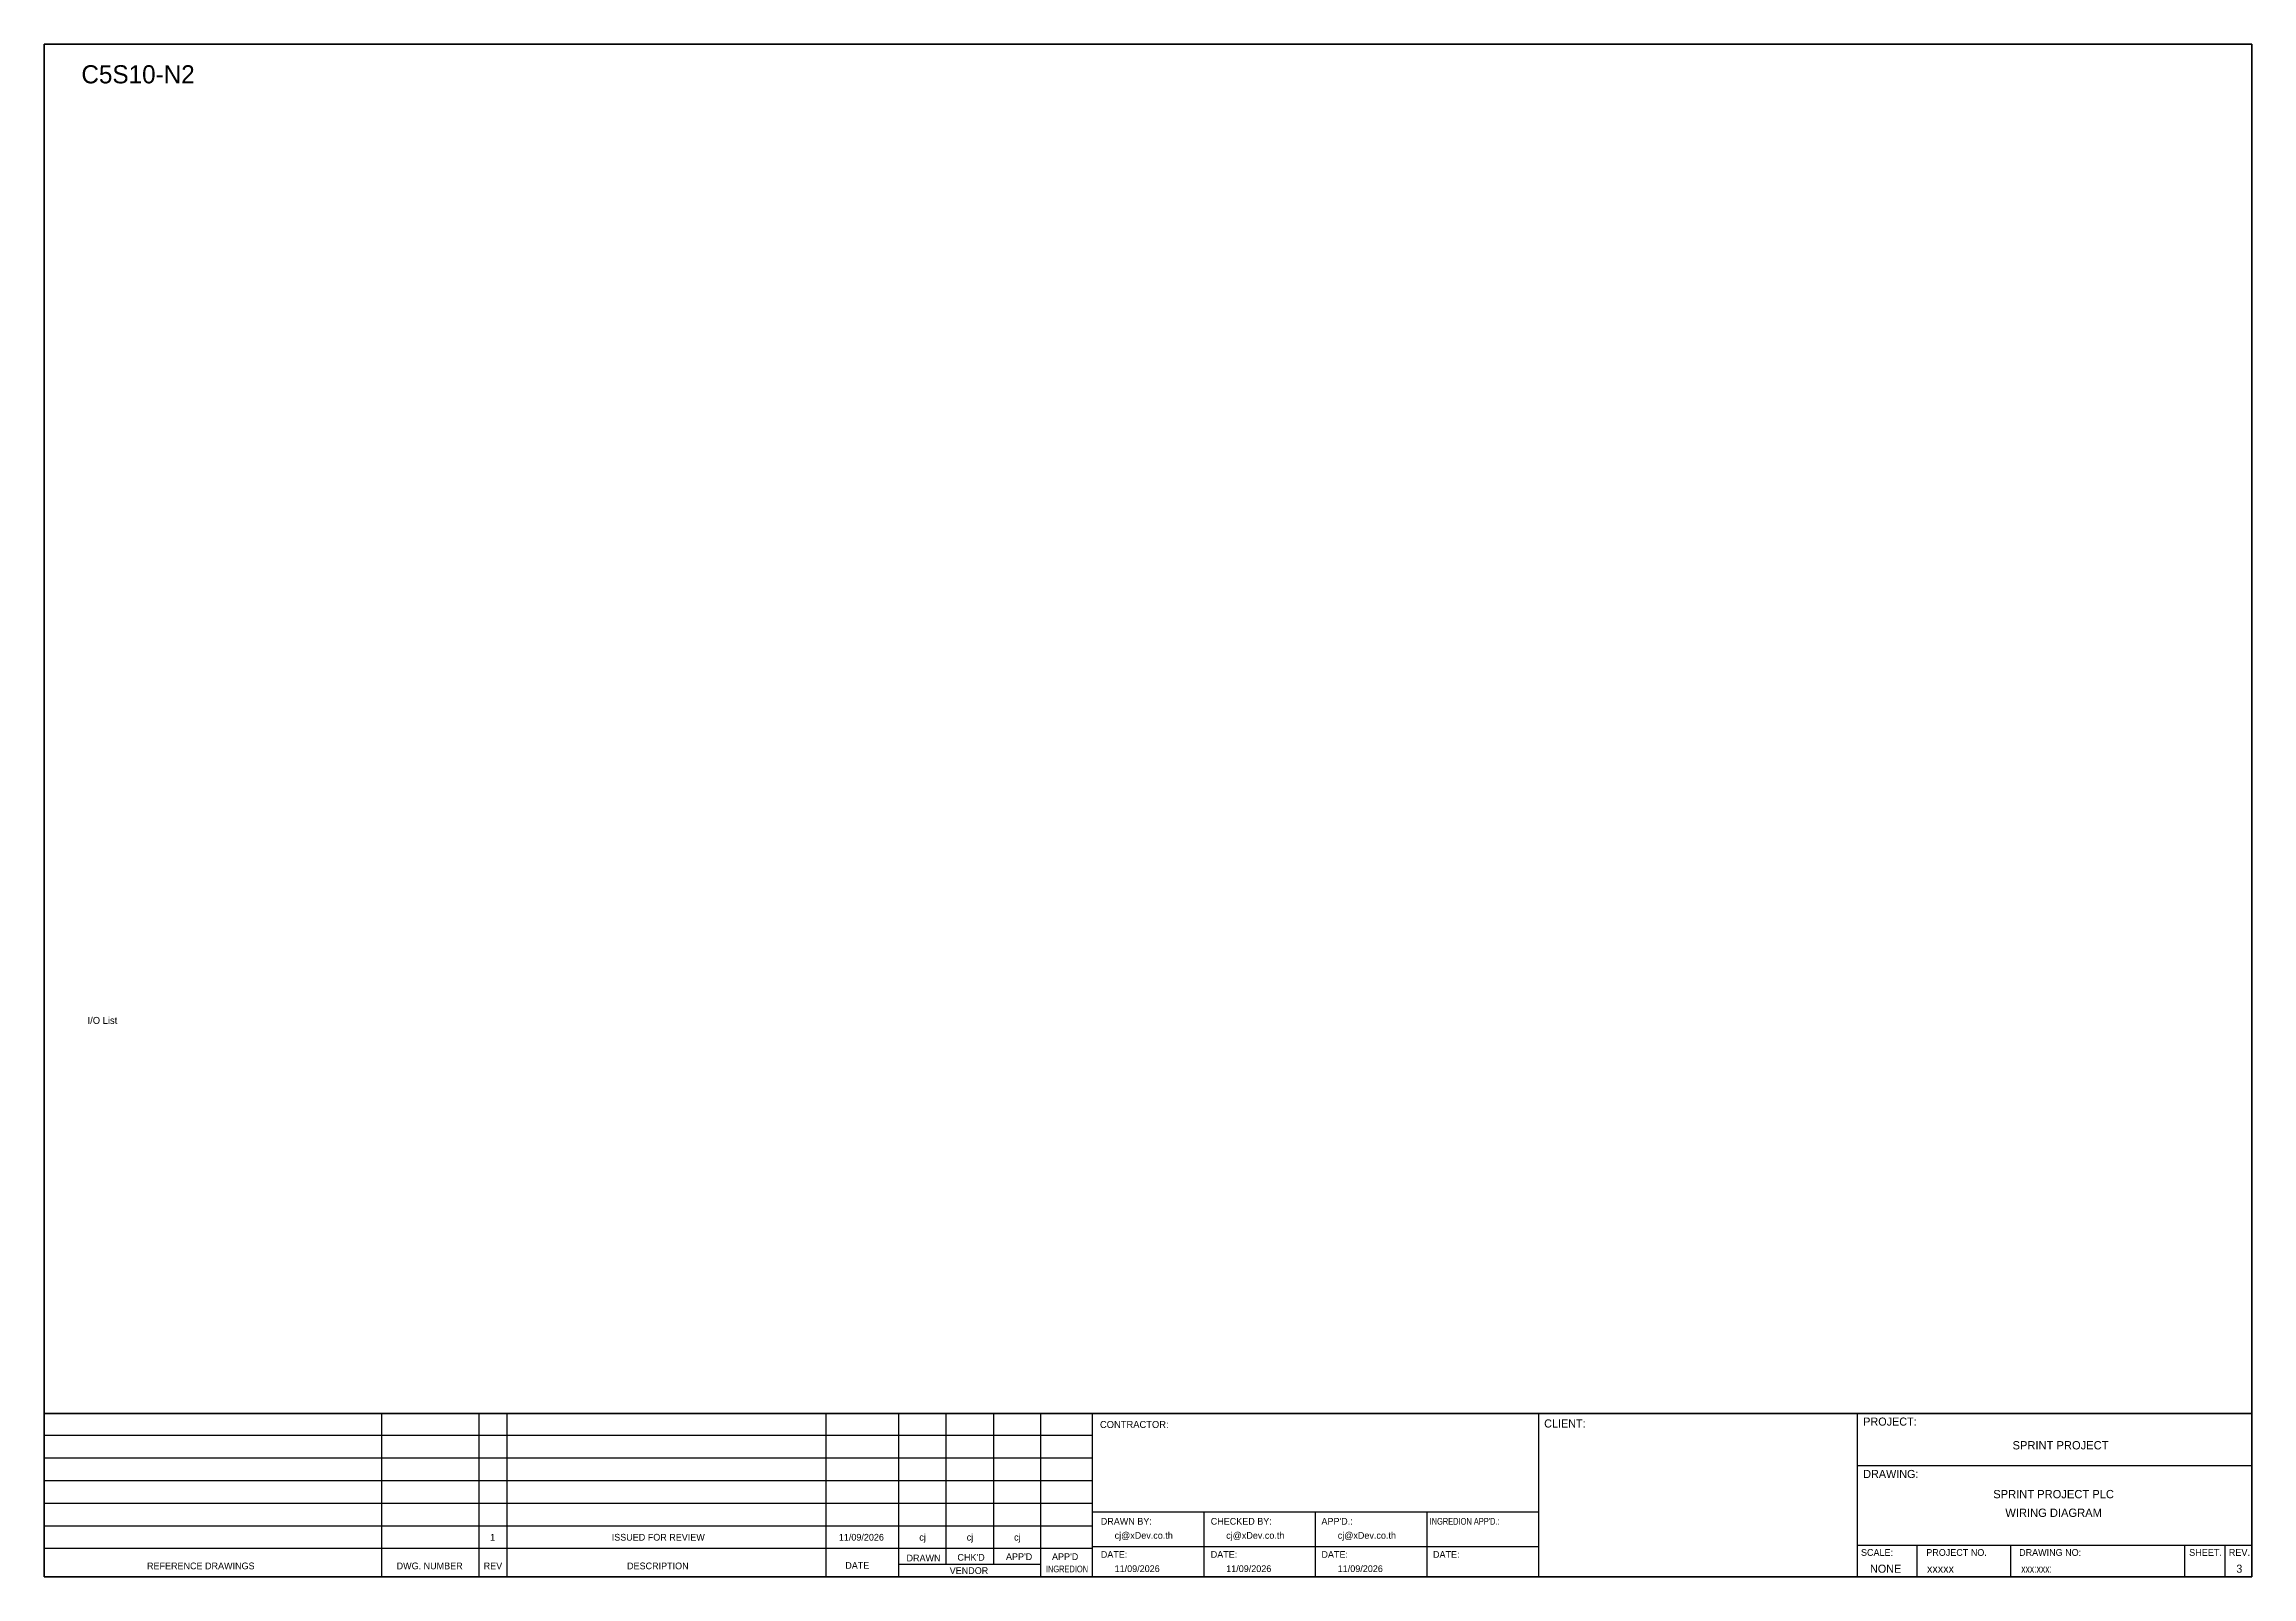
# Model space of a CAD drawing. Header units: metres. Extents: x 0 to 54213, y 0 to 2704.
# Drawn here: x 8387 to 12280, y 0 to 2704 of the extents above; entities that cross this region are included whole.
import ezdxf
from ezdxf.enums import TextEntityAlignment as Align

# ---------------------------------------------------------------- set-up
doc = ezdxf.new("R2010")
doc.units = ezdxf.units.M

msp = doc.modelspace()

# ---------------------------------------------------------------- linework, layer by layer
at = {"color": 4}
for p, q in [((11688.9, 56.1), (11688.9, 0)), ((11854.2, 56.1), (11854.2, 0))]:
    msp.add_line(p, q, dxfattribs=at)
at = {"color": 4, "ltscale": 0.5}
for p, q in [((12161.3, 56.1), (12161.3, 0)), ((12161.3, 56.1), (12161.3, 0)), ((12232.5, 56.1), (12232.5, 0)), ((12232.5, 56.1), (12232.5, 0))]:
    msp.add_line(p, q, dxfattribs=at)
at = {"layer": 'GT_1', "color": 4}
for p, q in [((8982, 0), (8982, 288.2)), ((9153.9, 0), (9153.9, 288.2)), ((9203, 0), (9203, 288.2)), ((9765.7, 0), (9765.7, 288.2)), ((9894, 0), (9894, 288.2)), ((9977.6, 21.8), (9977.6, 288.2)), ((10061.1, 21.8), (10061.1, 288.2)), ((10144.4, 0), (10144.4, 288.2)), ((10235.4, 0), (10235.4, 288.2)), ((11022.4, 0), (11022.4, 288.2)), ((11584.7, 0), (11584.7, 288.2)), ((11584.7, 0), (11584.7, 288.2)), ((11584.7, 0), (11584.7, 288.2)), ((10235.4, 249.3), (8386.6, 249.3)), ((10235.4, 209.5), (8386.6, 209.5)), ((10235.4, 169.6), (8386.6, 169.6)), ((10235.4, 129.7), (8386.6, 129.7)), ((10235.4, 89.7), (8386.6, 89.7)), ((11022.4, 114.3), (10235.4, 114.3)), ((10432.2, 0), (10432.2, 114.3)), ((10628.9, 0), (10628.9, 114.3)), ((10825.7, 0), (10825.7, 114.3)), ((10235.3, 49.8), (8386.6, 49.8)), ((11022.4, 52.9), (10235.4, 52.9)), ((11584.7, 56.1), (12279.9, 56.1)), ((10144.4, 21.8), (9894, 21.8))]:
    msp.add_line(p, q, dxfattribs=at)
at = {"layer": 'HELPPOINT', "color": 4, "lineweight": 35}
for p, q in [((8386.6, 0), (8386.6, 2704.2)), ((8386.6, 2704.2), (12279.9, 2704.2)), ((8386.6, 0), (8386.6, 2704.2)), ((8386.6, 2704.2), (12279.9, 2704.2)), ((12279.9, 2704.2), (12279.9, 0)), ((12279.9, 2704.2), (12279.9, 0)), ((12279.9, 0), (8386.6, 0)), ((12279.9, 0), (8386.6, 0))]:
    msp.add_line(p, q, dxfattribs=at)
at = {"layer": 'HELPPOINT', "color": 4}
for p, q in [((11584.7, 196.6), (12279.9, 196.6)), ((11584.7, 196.6), (12279.9, 196.6)), ((11584.7, 56.1), (12279.9, 56.1))]:
    msp.add_line(p, q, dxfattribs=at)
at = {"layer": 'MEMBER', "color": 4, "lineweight": 35}
msp.add_line((8386.6, 288.2), (12279.9, 288.2), dxfattribs=at)
msp.add_line((8386.6, 288.2), (12279.9, 288.2), dxfattribs=at)
at = {"layer": 'MEMBER', "color": 4}
for p, q in [((11584.7, 196.6), (12279.9, 196.6)), ((11584.7, 196.6), (12279.9, 196.6)), ((11584.7, 56.1), (12279.9, 56.1)), ((11584.7, 56.1), (12279.9, 56.1))]:
    msp.add_line(p, q, dxfattribs=at)

# ---------------------------------------------------------------- texts
at = {"color": 2}
msp.add_text('C5S10-N2', height=32, dxfattribs=at).set_placement((8452.3, 2635))
at = {"color": 4, "ltscale": 100}
for s, p in [('SPRINT PROJECT', (11942.5, 232.2)), ('SPRINT PROJECT PLC', (11930.3, 146)), ('WIRING DIAGRAM', (11930.3, 113.1))]:
    msp.add_text(s, height=14.693, dxfattribs=at).set_placement(p, align=Align.MIDDLE_CENTER)
at = {"layer": 'GT_1', "color": 4}
for s, p in [('CLIENT:', (11031.9, 263.5)), ('PROJECT:', (11594.6, 266.8)), ('DRAWING:', (11594.6, 174.4))]:
    msp.add_text(s, height=14.25, dxfattribs=at).set_placement(p)
at = {"layer": 'MEMBER', "color": 4, "ltscale": 0.8}
for s, height, p in [('I/O List', 12.35, (8463.2, 975.6)), ('CONTRACTOR:', 12.35, (10248.5, 262.7)), ('DRAWN BY:', 11.88, (10250, 92.1)), ('cj@xDev.co.th', 11.875, (10274.4, 67.2)), ('CHECKED BY:', 11.875, (10443.9, 92.1)), ('cj@xDev.co.th', 11.875, (10471.2, 67.2)), ("APP'D.:", 11.88, (10639.1, 92.1)), ('cj@xDev.co.th', 11.875, (10667.9, 67.2)), ('DRAWN', 11.88, (9907.4, 27.3)), ("CHK'D", 11.88, (9997.2, 28.5)), ("APP'D", 11.88, (10082.8, 29.7)), ("APP'D", 11.88, (10164, 29.7)), ('DATE:', 11.88, (10250, 33.6)), ('DATE:', 11.88, (10443.9, 33.6)), ('DATE:', 11.88, (10639.1, 33.6)), ('DATE:', 11.88, (10835.9, 33.6)), ('SCALE:', 11.88, (11590.6, 37.1)), ('PROJECT NO.', 11.875, (11705.8, 37.1)), ('DRAWING NO:', 11.875, (11869.5, 37.1)), ('SHEET.', 12, (12169.3, 37.1)), ('REV.', 12, (12239.2, 37.1)), ('REFERENCE DRAWINGS', 11.875, (8568, 13.4)), ('DWG. NUMBER', 11.875, (9008.2, 13.4)), ('REV', 11.88, (9161.7, 13.4)), ('DESCRIPTION', 11.875, (9414.6, 13.4)), ('DATE', 11.88, (9799.4, 14.2)), ('VENDOR', 11.88, (9983.5, 5.1)), ('11/09/2026', 11.88, (10274.4, 8.5)), ('11/09/2026', 11.88, (10471.2, 8.5)), ('11/09/2026', 11.88, (10667.9, 8.5)), ('NONE', 14.23, (11606.6, 7.3)), ('xxxxx', 14.23, (11707, 7.3))]:
    msp.add_text(s, height=height, dxfattribs=at).set_placement(p)
at = {"layer": 'MEMBER', "color": 4, "ltscale": 0.8, "width": 0.8}
for s, height, p in [("INGREDION APP'D.:", 11.875, (10829.9, 92.1)), ('INGREDION', 11.88, (10153.2, 8)), ('xxx:xxx:', 14.23, (11873.2, 7.3))]:
    msp.add_text(s, height=height, dxfattribs=at).set_placement(p)
at = {"layer": 'MEMBER', "color": 4, "ltscale": 0.8}
for s, height, p in [('1', 11.9, (9177.5, 69.9)), ('ISSUED FOR REVIEW', 11.875, (9469.6, 69.9)), ('11/09/2026', 11.88, (9827.8, 69.9)), ('cj', 11.88, (9935.7, 69.9)), ('cj', 11.88, (10019.3, 69.9)), ('cj', 11.88, (10102.8, 69.9))]:
    msp.add_text(s, height=height, dxfattribs=at).set_placement(p, align=Align.MIDDLE_CENTER)
msp.add_text('3', height=14.2, dxfattribs=at).set_placement((12257.8, 7.3), align=Align.CENTER)

doc.saveas('drawing.dxf')
